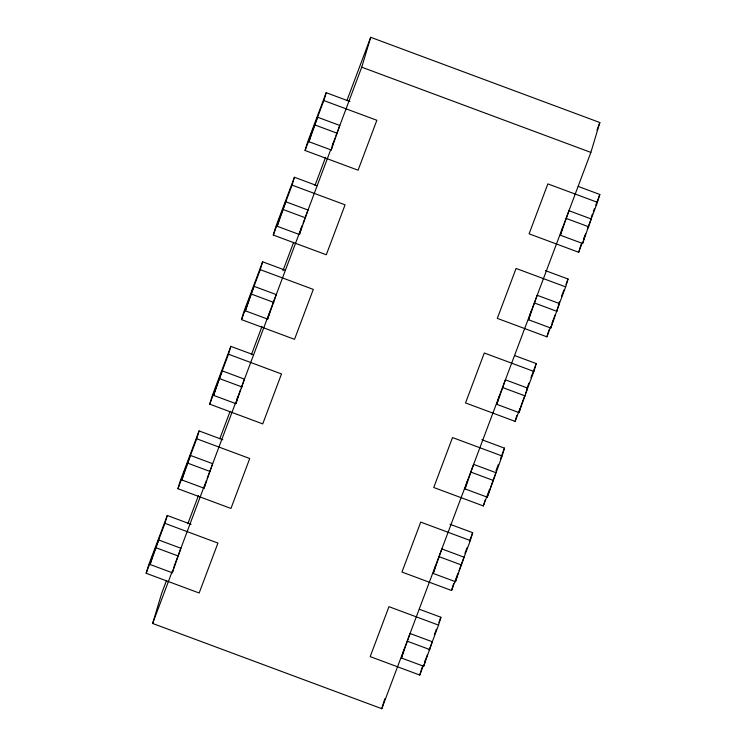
<?xml version="1.0" encoding="UTF-8"?>
<svg xmlns="http://www.w3.org/2000/svg" width="746" height="746" viewBox="0 0 746 746"><rect width="100%" height="100%" fill="white"/><g stroke="black" fill="none" stroke-linecap="round" stroke-linejoin="round"><path stroke-width="1.12" d="M167.281 515.486L164.922 523.347L217.935 543.069L199.173 593.005L146.16 573.282L148.519 565.421L167.281 515.486L191.088 524.335M150.058 564.498L158.665 539.992L180.905 548.263L172.289 572.769L150.058 564.498L152.417 556.637M199.07 430.927L196.711 438.788L249.724 458.51L230.952 508.446L177.94 488.723L180.299 480.862L199.07 430.927L222.868 439.776M181.838 479.939L190.454 455.433L212.685 463.704L204.068 488.21L181.838 479.939L184.197 472.078M230.85 346.368L228.49 354.229L281.503 373.951L262.732 423.887L209.719 404.164L212.078 396.303L230.85 346.368L253.575 354.816M213.617 395.389L222.233 370.874L244.464 379.145L235.848 403.651L213.617 395.389L215.976 387.519M262.629 261.809L260.27 269.67L313.283 289.392L294.521 339.327L241.508 319.614L243.867 311.744L262.629 261.809L285.354 270.257M245.406 310.83L254.013 286.315L276.253 294.586L267.637 319.101L245.406 310.83L247.765 302.96M346.909 100.561L370.687 37.3L599.84 122.531L590.879 152.417L381.793 708.7L152.632 623.47L161.602 593.583L166.517 580.491M294.418 177.25L292.059 185.12L345.072 204.833L326.3 254.768L273.288 235.055L275.647 227.185L294.418 177.25L317.134 185.707M172.289 572.769L174.648 564.909M277.186 226.271L285.802 201.765L308.033 210.027L299.416 234.542L277.186 226.271L279.545 218.41M326.198 92.691L323.839 100.561L376.851 120.274L358.08 170.209L305.067 150.496L307.427 142.635L326.198 92.691L349.995 101.549M204.068 488.21L206.428 480.349M308.965 141.712L317.582 117.206L339.812 125.477L331.196 149.983L308.965 141.712L311.324 133.851M235.848 403.651L237.918 396.779M267.637 319.101L269.996 311.231M299.416 234.542L301.477 227.661M331.196 149.983L333.266 143.101M335.896 135.903L361.726 67.177L370.687 37.3M381.793 708.7L384.777 698.741M401.441 658.009L410.058 633.494L432.288 641.765L423.672 666.271L401.441 658.009L403.8 650.139M433.221 573.45L441.837 548.935L464.068 557.206L455.452 581.712L433.221 573.45L435.58 565.58M465.01 488.891L473.617 464.385L495.857 472.647L487.241 497.162L465.01 488.891L467.369 481.03M496.789 404.332L505.406 379.826L527.636 388.097L519.02 412.603L496.789 404.332L499.149 396.471M429.155 650.092L438.545 625.12L388.955 606.675L370.184 656.611L419.774 675.055L422.133 667.194M423.672 666.271L425.444 660.378M528.569 319.773L537.185 295.267L559.416 303.538L550.8 328.044L528.569 319.773L530.928 311.912M438.545 625.12L440.905 617.259L419.336 609.24M458.986 570.737L470.325 540.561L420.735 522.116L401.963 572.051L451.554 590.496L453.624 583.614M455.452 581.712L457.223 575.819M560.349 235.214L568.965 210.708L591.196 218.979L582.589 243.485L560.349 235.214L562.708 227.353M470.325 540.561L472.684 532.7L450.043 524.279M487.241 497.162L502.105 456.002L452.514 437.557L433.743 487.492L483.343 505.937L485.105 500.044M502.105 456.002L504.464 448.141L481.832 439.72M525.678 393.291L533.894 371.443L484.294 352.998L465.532 402.933L515.122 421.387L516.894 415.485M519.02 412.603L521.379 404.742M533.894 371.443L536.253 363.582L514.684 355.562M556.693 310.774L565.673 286.893L516.083 268.439L497.312 318.374L546.902 336.828L548.972 329.946M550.8 328.044L552.87 321.162M565.673 286.893L568.032 279.023L545.391 270.602M587.288 229.376L597.453 202.334L547.862 183.889L529.091 233.824L578.691 252.269L581.05 244.408M582.589 243.485L584.948 235.624M597.453 202.334L599.812 194.473L578.253 186.444M146.16 573.282L164.922 523.347M177.94 488.723L196.711 438.788M209.719 404.164L228.49 354.229M241.508 319.614L260.27 269.67M273.288 235.055L292.059 185.12M305.067 150.496L323.839 100.561M187.833 523.776L198.501 495.419M219.818 438.695L230.066 411.428M251.383 354.704L262.042 326.347M282.948 270.723L293.616 242.366M314.933 185.642L325.592 157.285M152.632 623.47L172.317 571.11M174.359 565.654L205.113 483.846M207.164 478.391L235.857 402.038M236.678 399.856L237.909 396.592M238.207 395.79L240.371 390.046M241.191 387.864L302.279 225.339M303.1 223.157L330.562 150.077M332.203 145.712L335.075 138.085M596.977 130.168L599.84 122.531M434.377 634.622L436.41 629.195M438.862 622.686L440.905 617.259M464.935 553.327L466.977 547.9M469.421 541.382L472.684 532.7M495.903 470.94L498.347 464.422M500.389 458.995L504.464 448.141M526.862 388.554L528.905 383.127M530.947 377.7L536.253 363.582M558.241 305.077L559.463 301.822M561.505 296.395L563.957 289.886M565.99 284.45L568.032 279.023M591.252 217.263L592.473 214.009M593.284 211.836L594.515 208.582M595.737 205.327L599.812 194.473M419.774 675.055L423.448 665.283M424.67 662.028L427.523 654.428M451.554 590.496L458.081 573.133M483.343 505.937L489.46 489.656M515.122 421.387L520.018 408.36M521.65 404.015L524.503 396.415M546.902 336.828L550.576 327.056M552.208 322.71L555.117 314.98M578.691 252.269L582.356 242.497M583.586 239.242L585.619 233.815M361.726 67.177L590.879 152.417M315.222 125.067L337.453 133.338M566.606 218.569L588.836 226.84M283.443 209.626L305.673 217.897M534.826 303.128L557.057 311.399M251.654 294.185L273.894 302.456M503.046 387.687L525.277 395.958M219.874 378.744L242.105 387.006M471.258 472.246L493.498 480.517M188.095 463.294L210.325 471.565M439.478 556.805L461.709 565.067M156.306 547.853L178.546 556.124M407.698 641.364L429.929 649.626"/></g></svg>
